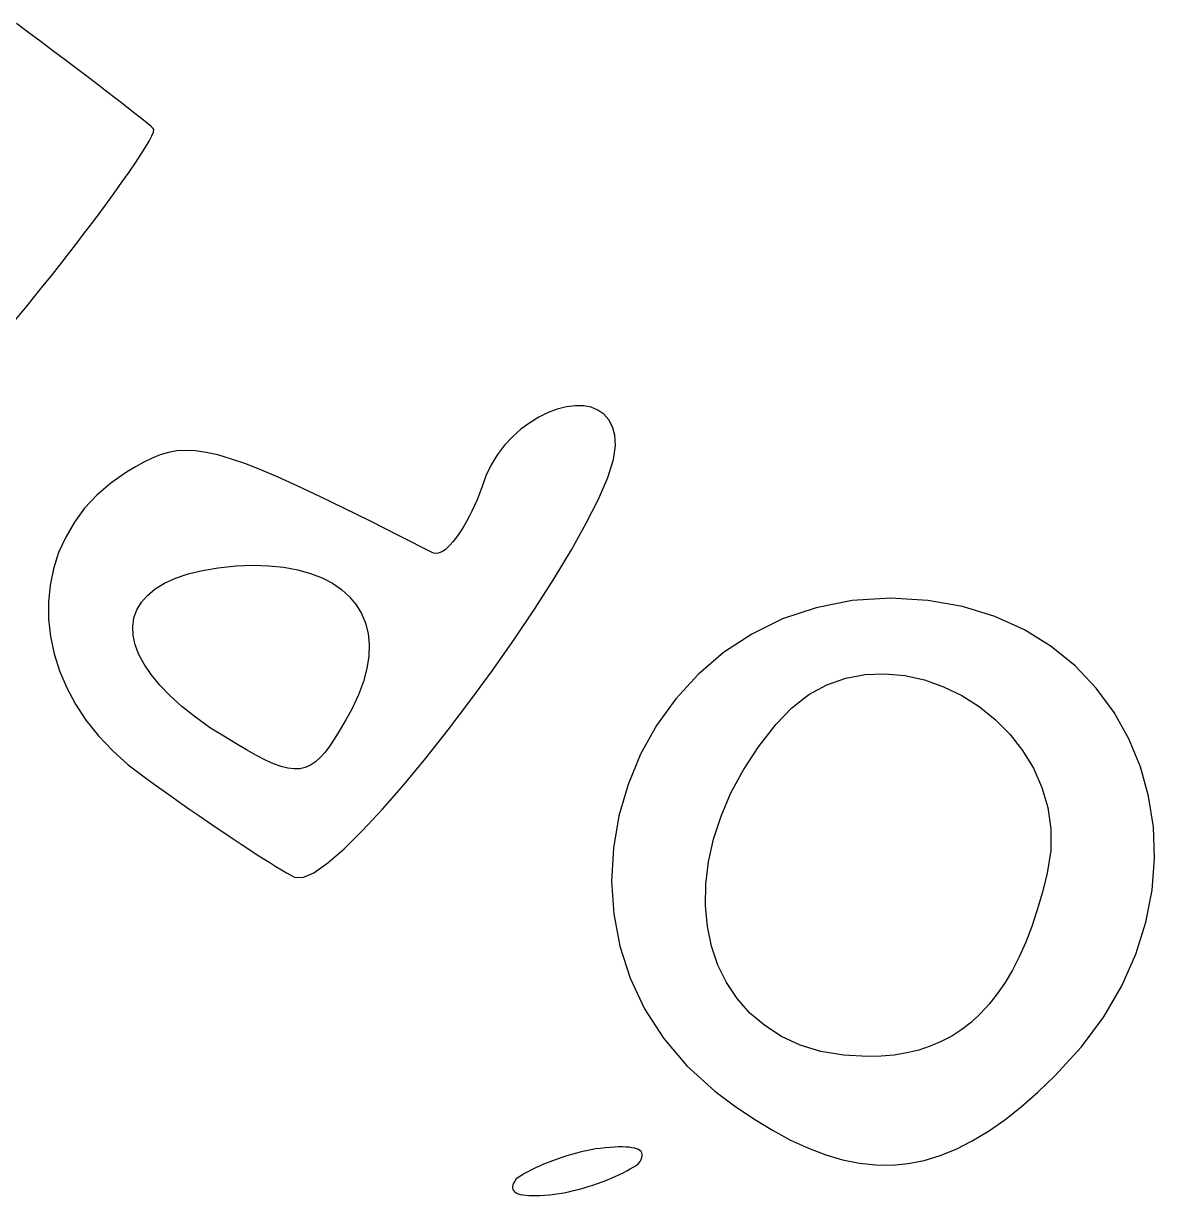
# Model space of a CAD drawing. Header units: metres. Extents: x -108.8 to -17.6, y -35.7 to 35.8.
# Drawn here: x -100.397 to -96.219, y -16.562 to -12.232 of the extents above; entities that cross this region are included whole.
import ezdxf

# ---------------------------------------------------------------- set-up
doc = ezdxf.new("R2010")
doc.units = ezdxf.units.M

msp = doc.modelspace()

# ---------------------------------------------------------------- linework, layer by layer
for p, q in [((-100.377, -12.2668), (-100.423, -12.2324)), ((-100.332, -12.3004), (-100.377, -12.2668)), ((-100.289, -12.3331), (-100.332, -12.3004)), ((-100.246, -12.3648), (-100.289, -12.3331)), ((-100.206, -12.3954), (-100.246, -12.3648)), ((-100.167, -12.4246), (-100.206, -12.3954)), ((-100.131, -12.4523), (-100.167, -12.4246)), ((-100.097, -12.4785), (-100.131, -12.4523)), ((-100.065, -12.5029), (-100.097, -12.4785)), ((-100.035, -12.5255), (-100.065, -12.5029)), ((-100.009, -12.5461), (-100.035, -12.5255)), ((-99.9851, -12.5645), (-100.009, -12.5461)), ((-99.9646, -12.5807), (-99.9851, -12.5645)), ((-99.9474, -12.5945), (-99.9646, -12.5807)), ((-99.9337, -12.6057), (-99.9474, -12.5945)), ((-99.9236, -12.6142), (-99.9337, -12.6057)), ((-99.9174, -12.6199), (-99.9236, -12.6142)), ((-99.9231, -12.6481), (-99.9172, -12.634)), ((-99.9153, -12.6245), (-99.9174, -12.6199)), ((-99.9172, -12.634), (-99.9153, -12.6245)), ((-99.9461, -12.6896), (-99.9328, -12.6667)), ((-99.9328, -12.6667), (-99.9231, -12.6481)), ((-99.983, -12.7471), (-99.9629, -12.7164)), ((-99.9629, -12.7164), (-99.9461, -12.6896)), ((-100.006, -12.7813), (-99.983, -12.7471)), ((-100.033, -12.819), (-100.006, -12.7813)), ((-100.062, -12.8598), (-100.033, -12.819)), ((-100.094, -12.9035), (-100.062, -12.8598)), ((-100.129, -12.9501), (-100.094, -12.9035)), ((-100.166, -12.9992), (-100.129, -12.9501)), ((-100.205, -13.0506), (-100.166, -12.9992)), ((-100.247, -13.1041), (-100.205, -13.0506)), ((-100.29, -13.1595), (-100.247, -13.1041)), ((-100.336, -13.2166), (-100.29, -13.1595)), ((-100.383, -13.2752), (-100.336, -13.2166)), ((-100.432, -13.3351), (-100.383, -13.2752)), ((-98.4593, -13.6697), (-98.4935, -13.6865)), ((-98.4252, -13.657), (-98.4593, -13.6697)), ((-98.3917, -13.6486), (-98.4252, -13.657)), ((-98.3595, -13.6446), (-98.3917, -13.6486)), ((-98.3289, -13.6451), (-98.3595, -13.6446)), ((-98.3007, -13.6504), (-98.3289, -13.6451)), ((-98.2753, -13.6606), (-98.3007, -13.6504)), ((-98.2532, -13.6758), (-98.2753, -13.6606)), ((-98.2351, -13.6964), (-98.2532, -13.6758)), ((-98.5272, -13.7071), (-98.5599, -13.7314)), ((-98.4935, -13.6865), (-98.5272, -13.7071)), ((-98.2215, -13.7223), (-98.2351, -13.6964)), ((-98.213, -13.7538), (-98.2215, -13.7223)), ((-98.591, -13.7594), (-98.62, -13.7906)), ((-98.5599, -13.7314), (-98.591, -13.7594)), ((-98.21, -13.7911), (-98.213, -13.7538)), ((-99.7969, -13.8097), (-99.8302, -13.8116)), ((-99.7611, -13.8113), (-99.7969, -13.8097)), ((-99.7221, -13.8168), (-99.7611, -13.8113)), ((-98.62, -13.7906), (-98.6463, -13.8252)), ((-98.2175, -13.8434), (-98.21, -13.7911)), ((-99.9522, -13.8525), (-99.9834, -13.8699)), ((-99.922, -13.8377), (-99.9522, -13.8525)), ((-99.892, -13.8259), (-99.922, -13.8377)), ((-99.8616, -13.8171), (-99.892, -13.8259)), ((-99.8302, -13.8116), (-99.8616, -13.8171)), ((-99.6793, -13.8264), (-99.7221, -13.8168)), ((-99.6319, -13.8402), (-99.6793, -13.8264)), ((-99.5793, -13.8584), (-99.6319, -13.8402)), ((-98.6463, -13.8252), (-98.6695, -13.8627)), ((-98.239, -13.91), (-98.2175, -13.8434)), ((-100.016, -13.8899), (-100.074, -13.9302)), ((-99.9834, -13.8699), (-100.016, -13.8899)), ((-99.5208, -13.8812), (-99.5793, -13.8584)), ((-99.4557, -13.9088), (-99.5208, -13.8812)), ((-98.6695, -13.8627), (-98.6888, -13.9032)), ((-100.074, -13.9302), (-100.126, -13.9748)), ((-99.3832, -13.9415), (-99.4557, -13.9088)), ((-98.6888, -13.9032), (-98.7039, -13.9463)), ((-98.2731, -13.9892), (-98.239, -13.91)), ((-100.126, -13.9748), (-100.171, -14.0232)), ((-99.3027, -13.9793), (-99.3832, -13.9415)), ((-99.2136, -14.0225), (-99.3027, -13.9793)), ((-98.7126, -13.9693), (-98.7216, -13.9915)), ((-98.7039, -13.9463), (-98.7126, -13.9693)), ((-100.171, -14.0232), (-100.209, -14.075)), ((-99.1151, -14.0712), (-99.2136, -14.0225)), ((-98.7309, -14.013), (-98.7406, -14.0336)), ((-98.7216, -13.9915), (-98.7309, -14.013)), ((-98.3184, -14.0789), (-98.2731, -13.9892)), ((-99.0066, -14.1258), (-99.1151, -14.0712)), ((-98.7504, -14.0533), (-98.7604, -14.0719)), ((-98.7406, -14.0336), (-98.7504, -14.0533)), ((-100.209, -14.075), (-100.241, -14.1298)), ((-98.7806, -14.106), (-98.7908, -14.1212)), ((-98.7705, -14.0895), (-98.7806, -14.106)), ((-98.7604, -14.0719), (-98.7705, -14.0895)), ((-98.3734, -14.1772), (-98.3184, -14.0789)), ((-100.241, -14.1298), (-100.267, -14.1871)), ((-98.8873, -14.1862), (-99.0066, -14.1258)), ((-98.8109, -14.1476), (-98.8207, -14.1587)), ((-98.8009, -14.1351), (-98.8109, -14.1476)), ((-98.7908, -14.1212), (-98.8009, -14.1351)), ((-100.267, -14.1871), (-100.286, -14.2465)), ((-98.8807, -14.1894), (-98.8873, -14.1862)), ((-98.8734, -14.1906), (-98.8807, -14.1894)), ((-98.8657, -14.1897), (-98.8734, -14.1906)), ((-98.8574, -14.187), (-98.8657, -14.1897)), ((-98.8487, -14.1825), (-98.8574, -14.187)), ((-98.8397, -14.1762), (-98.8487, -14.1825)), ((-98.8303, -14.1682), (-98.8397, -14.1762)), ((-98.8207, -14.1587), (-98.8303, -14.1682)), ((-98.4367, -14.2822), (-98.3734, -14.1772)), ((-99.736, -14.2527), (-99.6776, -14.2427)), ((-99.6776, -14.2427), (-99.6115, -14.2363)), ((-99.6115, -14.2363), (-99.549, -14.234)), ((-99.549, -14.234), (-99.4902, -14.2358)), ((-99.4902, -14.2358), (-99.4352, -14.2414)), ((-99.4352, -14.2414), (-99.3841, -14.2508)), ((-100.286, -14.2465), (-100.298, -14.3076)), ((-99.8755, -14.3002), (-99.835, -14.2816)), ((-99.835, -14.2816), (-99.7885, -14.2657)), ((-99.7885, -14.2657), (-99.736, -14.2527)), ((-99.3841, -14.2508), (-99.3371, -14.2639)), ((-99.3371, -14.2639), (-99.2943, -14.2805)), ((-99.2943, -14.2805), (-99.2558, -14.3005)), ((-98.5069, -14.3921), (-98.4367, -14.2822)), ((-100.298, -14.3076), (-100.304, -14.3699)), ((-99.9388, -14.3449), (-99.9102, -14.3214)), ((-99.9102, -14.3214), (-99.8755, -14.3002)), ((-99.2558, -14.3005), (-99.2218, -14.3238)), ((-99.2218, -14.3238), (-99.1925, -14.3503)), ((-100.304, -14.3699), (-100.304, -14.4332)), ((-99.9781, -14.3985), (-99.9614, -14.3706)), ((-99.9614, -14.3706), (-99.9388, -14.3449)), ((-99.1925, -14.3503), (-99.1679, -14.3798)), ((-97.3358, -14.3645), (-97.469, -14.3905)), ((-97.194, -14.3556), (-97.3358, -14.3645)), ((-97.0566, -14.3634), (-97.194, -14.3556)), ((-96.9282, -14.3863), (-97.0566, -14.3634)), ((-99.9887, -14.4282), (-99.9781, -14.3985)), ((-99.1679, -14.3798), (-99.1482, -14.4123)), ((-99.1482, -14.4123), (-99.1336, -14.4477)), ((-98.5825, -14.5048), (-98.5069, -14.3921)), ((-97.469, -14.3905), (-97.5929, -14.4321)), ((-96.8093, -14.423), (-96.9282, -14.3863)), ((-100.304, -14.4332), (-100.297, -14.4968)), ((-99.9933, -14.4596), (-99.9887, -14.4282)), ((-99.9919, -14.4927), (-99.9933, -14.4596)), ((-99.1336, -14.4477), (-99.1241, -14.4857)), ((-97.5929, -14.4321), (-97.7072, -14.488)), ((-96.7001, -14.4726), (-96.8093, -14.423)), ((-100.297, -14.4968), (-100.283, -14.5604)), ((-99.9844, -14.5271), (-99.9919, -14.4927)), ((-99.1241, -14.4857), (-99.1199, -14.5264)), ((-97.7072, -14.488), (-97.8114, -14.5566)), ((-96.6011, -14.5339), (-96.7001, -14.4726)), ((-99.9709, -14.5629), (-99.9844, -14.5271)), ((-99.1199, -14.5264), (-99.1212, -14.5696)), ((-98.6622, -14.6185), (-98.5825, -14.5048)), ((-96.5126, -14.6059), (-96.6011, -14.5339)), ((-100.283, -14.5604), (-100.264, -14.6237)), ((-99.9513, -14.5997), (-99.9709, -14.5629)), ((-99.1212, -14.5696), (-99.1281, -14.6151)), ((-97.8114, -14.5566), (-97.9049, -14.6367)), ((-100.264, -14.6237), (-100.237, -14.686)), ((-99.9256, -14.6376), (-99.9513, -14.5997)), ((-99.1281, -14.6151), (-99.1407, -14.6629)), ((-98.7444, -14.7313), (-98.6622, -14.6185)), ((-96.4351, -14.6874), (-96.5126, -14.6059)), ((-99.8938, -14.6762), (-99.9256, -14.6376)), ((-99.856, -14.7154), (-99.8938, -14.6762)), ((-99.1407, -14.6629), (-99.1592, -14.7128)), ((-97.9049, -14.6367), (-97.9875, -14.7269)), ((-97.4967, -14.7117), (-97.4299, -14.6755)), ((-97.4299, -14.6755), (-97.36, -14.6509)), ((-97.36, -14.6509), (-97.2881, -14.6373)), ((-97.2881, -14.6373), (-97.2151, -14.6343)), ((-97.2151, -14.6343), (-97.1419, -14.6411)), ((-97.1419, -14.6411), (-97.0696, -14.6573)), ((-97.0696, -14.6573), (-96.999, -14.6823)), ((-100.237, -14.686), (-100.205, -14.7471)), ((-99.812, -14.7551), (-99.856, -14.7154)), ((-99.1592, -14.7128), (-99.1837, -14.7648)), ((-97.5595, -14.7601), (-97.4967, -14.7117)), ((-96.999, -14.6823), (-96.9312, -14.7154)), ((-96.9312, -14.7154), (-96.867, -14.7561)), ((-96.3688, -14.7773), (-96.4351, -14.6874)), ((-100.205, -14.7471), (-100.166, -14.8065)), ((-99.762, -14.7951), (-99.812, -14.7551)), ((-98.8279, -14.8412), (-98.7444, -14.7313)), ((-97.9875, -14.7269), (-98.0585, -14.8256)), ((-97.6173, -14.8212), (-97.5595, -14.7601)), ((-96.867, -14.7561), (-96.8076, -14.804)), ((-100.166, -14.8065), (-100.12, -14.8638)), ((-99.7058, -14.8353), (-99.762, -14.7951)), ((-99.206, -14.805), (-99.2269, -14.841)), ((-99.1837, -14.7648), (-99.206, -14.805)), ((-96.8076, -14.804), (-96.7537, -14.8582)), ((-96.3141, -14.8746), (-96.3688, -14.7773)), ((-99.6572, -14.8655), (-99.7058, -14.8353)), ((-99.2269, -14.841), (-99.2464, -14.873)), ((-98.911, -14.9463), (-98.8279, -14.8412)), ((-98.0585, -14.8256), (-98.1175, -14.9316)), ((-97.6823, -14.9046), (-97.6173, -14.8212)), ((-100.12, -14.8638), (-100.068, -14.9186)), ((-99.613, -14.8924), (-99.6572, -14.8655)), ((-99.5728, -14.916), (-99.613, -14.8924)), ((-99.2464, -14.873), (-99.265, -14.9008)), ((-96.7537, -14.8582), (-96.7065, -14.9184)), ((-96.2715, -14.9782), (-96.3141, -14.8746)), ((-100.068, -14.9186), (-100.01, -14.9704)), ((-99.5363, -14.9364), (-99.5728, -14.916)), ((-99.5031, -14.9533), (-99.5363, -14.9364)), ((-99.2831, -14.9246), (-99.3009, -14.9445)), ((-99.265, -14.9008), (-99.2831, -14.9246)), ((-98.1175, -14.9316), (-98.1641, -15.0435)), ((-97.7378, -14.9893), (-97.6823, -14.9046)), ((-96.7065, -14.9184), (-96.6668, -14.9839)), ((-100.01, -14.9704), (-99.9457, -15.0188)), ((-99.473, -14.9668), (-99.5031, -14.9533)), ((-99.4455, -14.9768), (-99.473, -14.9668)), ((-99.4204, -14.9832), (-99.4455, -14.9768)), ((-99.337, -14.9725), (-99.3559, -14.9808)), ((-99.3187, -14.9604), (-99.337, -14.9725)), ((-99.3009, -14.9445), (-99.3187, -14.9604)), ((-98.9925, -15.0447), (-98.911, -14.9463)), ((-96.2412, -15.087), (-96.2715, -14.9782)), ((-99.9457, -15.0188), (-99.9136, -15.0421)), ((-99.3973, -14.9861), (-99.4204, -14.9832)), ((-99.3759, -14.9853), (-99.3973, -14.9861)), ((-99.3559, -14.9808), (-99.3759, -14.9853)), ((-97.7838, -15.0747), (-97.7378, -14.9893)), ((-96.6668, -14.9839), (-96.6357, -15.0542)), ((-99.9136, -15.0421), (-99.8811, -15.0656)), ((-99.8811, -15.0656), (-99.8483, -15.0891)), ((-99.0708, -15.1346), (-98.9925, -15.0447)), ((-98.1641, -15.0435), (-98.1978, -15.1598)), ((-96.6357, -15.0542), (-96.614, -15.1287)), ((-99.8483, -15.0891), (-99.8153, -15.1125)), ((-97.8205, -15.1602), (-97.7838, -15.0747)), ((-96.2237, -15.1998), (-96.2412, -15.087)), ((-99.8153, -15.1125), (-99.7823, -15.1356)), ((-99.7823, -15.1356), (-99.7495, -15.1585)), ((-99.1446, -15.2139), (-99.0708, -15.1346)), ((-96.614, -15.1287), (-96.6027, -15.2068)), ((-99.7495, -15.1585), (-99.7169, -15.1809)), ((-99.7169, -15.1809), (-99.6849, -15.2028)), ((-98.1978, -15.1598), (-98.2181, -15.2791)), ((-97.8482, -15.2452), (-97.8205, -15.1602)), ((-99.6849, -15.2028), (-99.6535, -15.224)), ((-99.6535, -15.224), (-99.6229, -15.2446)), ((-99.2124, -15.2808), (-99.1446, -15.2139)), ((-96.6027, -15.2068), (-96.6029, -15.2879)), ((-96.2193, -15.3157), (-96.2237, -15.1998)), ((-99.6229, -15.2446), (-99.5932, -15.2642)), ((-99.5932, -15.2642), (-99.5647, -15.2829)), ((-99.5647, -15.2829), (-99.5374, -15.3006)), ((-99.2729, -15.3333), (-99.2124, -15.2808)), ((-98.2181, -15.2791), (-98.2246, -15.4001)), ((-97.8669, -15.3291), (-97.8482, -15.2452)), ((-99.5374, -15.3006), (-99.5115, -15.3171)), ((-99.5115, -15.3171), (-99.4873, -15.3323)), ((-96.6029, -15.2879), (-96.6154, -15.3716)), ((-96.2284, -15.4335), (-96.2193, -15.3157)), ((-99.4873, -15.3323), (-99.4648, -15.3462)), ((-99.4648, -15.3462), (-99.4441, -15.3585)), ((-99.4441, -15.3585), (-99.4256, -15.3693)), ((-99.4256, -15.3693), (-99.4093, -15.3784)), ((-99.3657, -15.3877), (-99.3244, -15.3696)), ((-99.3244, -15.3696), (-99.2729, -15.3333)), ((-97.8768, -15.4113), (-97.8669, -15.3291)), ((-99.4093, -15.3784), (-99.3953, -15.3857)), ((-99.3953, -15.3857), (-99.3657, -15.3877)), ((-98.2246, -15.4001), (-98.2167, -15.5213)), ((-97.8781, -15.4911), (-97.8768, -15.4113)), ((-96.6154, -15.3716), (-96.6331, -15.4414)), ((-96.6331, -15.4414), (-96.6523, -15.5071)), ((-96.2514, -15.5521), (-96.2284, -15.4335)), ((-97.8709, -15.568), (-97.8781, -15.4911)), ((-98.2167, -15.5213), (-98.1941, -15.6414)), ((-96.6523, -15.5071), (-96.673, -15.5687)), ((-97.8555, -15.6414), (-97.8709, -15.568)), ((-96.673, -15.5687), (-96.6953, -15.6262)), ((-96.2886, -15.6705), (-96.2514, -15.5521)), ((-96.6953, -15.6262), (-96.7191, -15.6798)), ((-98.1941, -15.6414), (-98.1562, -15.759)), ((-97.8318, -15.7107), (-97.8555, -15.6414)), ((-96.3404, -15.7875), (-96.2886, -15.6705)), ((-97.8002, -15.7752), (-97.8318, -15.7107)), ((-96.7191, -15.6798), (-96.7445, -15.7294)), ((-98.1562, -15.759), (-98.1027, -15.8726)), ((-96.7445, -15.7294), (-96.7715, -15.7752)), ((-97.7608, -15.8345), (-97.8002, -15.7752)), ((-96.7715, -15.7752), (-96.8001, -15.8172)), ((-96.4072, -15.902), (-96.3404, -15.7875)), ((-97.7136, -15.8877), (-97.7608, -15.8345)), ((-96.8001, -15.8172), (-96.8304, -15.8555)), ((-98.1027, -15.8726), (-98.033, -15.9809)), ((-97.659, -15.9344), (-97.7136, -15.8877)), ((-96.8304, -15.8555), (-96.8624, -15.8901)), ((-96.896, -15.9212), (-96.9314, -15.9486)), ((-96.8624, -15.8901), (-96.896, -15.9212)), ((-96.4894, -16.013), (-96.4072, -15.902)), ((-97.597, -15.974), (-97.659, -15.9344)), ((-97.5278, -16.0059), (-97.597, -15.974)), ((-96.9685, -15.9727), (-97.0074, -15.9933)), ((-96.9314, -15.9486), (-96.9685, -15.9727)), ((-98.033, -15.9809), (-97.9466, -16.0825)), ((-97.4516, -16.0294), (-97.5278, -16.0059)), ((-97.048, -16.0105), (-97.0905, -16.0245)), ((-97.0074, -15.9933), (-97.048, -16.0105)), ((-96.5872, -16.1194), (-96.4894, -16.013)), ((-97.3685, -16.0439), (-97.4516, -16.0294)), ((-97.2787, -16.0489), (-97.3685, -16.0439)), ((-97.2288, -16.0474), (-97.2787, -16.0489)), ((-97.1808, -16.0429), (-97.2288, -16.0474)), ((-97.1347, -16.0353), (-97.1808, -16.0429)), ((-97.0905, -16.0245), (-97.1347, -16.0353)), ((-97.9466, -16.0825), (-97.8431, -16.1759)), ((-96.6501, -16.1799), (-96.5872, -16.1194)), ((-97.8431, -16.1759), (-97.7702, -16.2301)), ((-96.7119, -16.2342), (-96.6501, -16.1799)), ((-97.7702, -16.2301), (-97.6994, -16.2783)), ((-96.7728, -16.2824), (-96.7119, -16.2342)), ((-97.6994, -16.2783), (-97.6305, -16.3206)), ((-97.6305, -16.3206), (-97.5635, -16.357)), ((-96.833, -16.3244), (-96.7728, -16.2824)), ((-97.5635, -16.357), (-97.498, -16.3873)), ((-96.9518, -16.3903), (-96.8926, -16.3604)), ((-96.8926, -16.3604), (-96.833, -16.3244)), ((-98.3546, -16.4052), (-98.3726, -16.4102)), ((-98.3367, -16.4007), (-98.3546, -16.4052)), ((-98.3188, -16.3966), (-98.3367, -16.4007)), ((-98.301, -16.393), (-98.3188, -16.3966)), ((-98.2836, -16.39), (-98.301, -16.393)), ((-98.2664, -16.3876), (-98.2836, -16.39)), ((-98.2479, -16.3857), (-98.2664, -16.3876)), ((-98.2305, -16.3842), (-98.2479, -16.3857)), ((-98.2141, -16.3831), (-98.2305, -16.3842)), ((-98.1989, -16.3826), (-98.2141, -16.3831)), ((-98.1849, -16.3825), (-98.1989, -16.3826)), ((-98.172, -16.3829), (-98.1849, -16.3825)), ((-98.1602, -16.3837), (-98.172, -16.3829)), ((-98.1497, -16.3851), (-98.1602, -16.3837)), ((-98.1404, -16.3869), (-98.1497, -16.3851)), ((-98.1324, -16.3893), (-98.1404, -16.3869)), ((-98.1256, -16.3922), (-98.1324, -16.3893)), ((-98.1201, -16.3957), (-98.1256, -16.3922)), ((-98.116, -16.3997), (-98.1201, -16.3957)), ((-98.1131, -16.4043), (-98.116, -16.3997)), ((-98.1116, -16.4094), (-98.1131, -16.4043)), ((-97.498, -16.3873), (-97.434, -16.4117)), ((-97.0109, -16.4142), (-96.9518, -16.3903)), ((-98.4757, -16.4465), (-98.4913, -16.4532)), ((-98.4595, -16.4399), (-98.4757, -16.4465)), ((-98.4428, -16.4334), (-98.4595, -16.4399)), ((-98.4257, -16.4272), (-98.4428, -16.4334)), ((-98.4082, -16.4212), (-98.4257, -16.4272)), ((-98.3905, -16.4155), (-98.4082, -16.4212)), ((-98.3726, -16.4102), (-98.3905, -16.4155)), ((-98.1447, -16.4571), (-98.1344, -16.4504)), ((-98.1344, -16.4504), (-98.1253, -16.444)), ((-98.1253, -16.444), (-98.1197, -16.4359)), ((-98.1197, -16.4359), (-98.1156, -16.4283)), ((-98.1156, -16.4283), (-98.1129, -16.4214)), ((-98.1129, -16.4214), (-98.1116, -16.4151)), ((-98.1116, -16.4151), (-98.1116, -16.4094)), ((-97.434, -16.4117), (-97.3713, -16.4301)), ((-97.3713, -16.4301), (-97.3096, -16.4425)), ((-97.3096, -16.4425), (-97.2488, -16.4489)), ((-97.2488, -16.4489), (-97.1887, -16.4493)), ((-97.1887, -16.4493), (-97.1291, -16.4436)), ((-97.1291, -16.4436), (-97.0699, -16.4319)), ((-97.0699, -16.4319), (-97.0109, -16.4142)), ((-98.5678, -16.494), (-98.5769, -16.5004)), ((-98.5575, -16.4874), (-98.5678, -16.494)), ((-98.5461, -16.4806), (-98.5575, -16.4874)), ((-98.5338, -16.4738), (-98.5461, -16.4806)), ((-98.5204, -16.4669), (-98.5338, -16.4738)), ((-98.5063, -16.4601), (-98.5204, -16.4669)), ((-98.4913, -16.4532), (-98.5063, -16.4601)), ((-98.2265, -16.498), (-98.2109, -16.4912)), ((-98.2109, -16.4912), (-98.1959, -16.4844)), ((-98.1959, -16.4844), (-98.1818, -16.4775)), ((-98.1818, -16.4775), (-98.1684, -16.4706)), ((-98.1684, -16.4706), (-98.1561, -16.4638)), ((-98.1561, -16.4638), (-98.1447, -16.4571)), ((-98.5894, -16.523), (-98.5907, -16.5293)), ((-98.5907, -16.5293), (-98.5905, -16.5351)), ((-98.5905, -16.5351), (-98.5891, -16.5402)), ((-98.5866, -16.5161), (-98.5894, -16.523)), ((-98.5825, -16.5086), (-98.5866, -16.5161)), ((-98.5769, -16.5004), (-98.5825, -16.5086)), ((-98.3476, -16.5392), (-98.3296, -16.5343)), ((-98.3296, -16.5343), (-98.3117, -16.5289)), ((-98.3117, -16.5289), (-98.294, -16.5232)), ((-98.294, -16.5232), (-98.2765, -16.5173)), ((-98.2765, -16.5173), (-98.2594, -16.511)), ((-98.2594, -16.511), (-98.2427, -16.5046)), ((-98.2427, -16.5046), (-98.2265, -16.498)), ((-98.5891, -16.5402), (-98.5862, -16.5448)), ((-98.5862, -16.5448), (-98.5821, -16.5488)), ((-98.5821, -16.5488), (-98.5766, -16.5522)), ((-98.5766, -16.5522), (-98.5698, -16.5551)), ((-98.5698, -16.5551), (-98.5618, -16.5575)), ((-98.5618, -16.5575), (-98.5525, -16.5594)), ((-98.5525, -16.5594), (-98.542, -16.5607)), ((-98.542, -16.5607), (-98.5303, -16.5616)), ((-98.5303, -16.5616), (-98.5173, -16.562)), ((-98.5173, -16.562), (-98.5033, -16.5619)), ((-98.5033, -16.5619), (-98.4881, -16.5613)), ((-98.4881, -16.5613), (-98.4717, -16.5603)), ((-98.4717, -16.5603), (-98.4543, -16.5588)), ((-98.4543, -16.5588), (-98.4358, -16.5569)), ((-98.4358, -16.5569), (-98.4186, -16.5545)), ((-98.4186, -16.5545), (-98.4012, -16.5514)), ((-98.4012, -16.5514), (-98.3835, -16.5479)), ((-98.3835, -16.5479), (-98.3656, -16.5438)), ((-98.3656, -16.5438), (-98.3476, -16.5392))]:
    msp.add_line(p, q)

doc.saveas('drawing.dxf')
